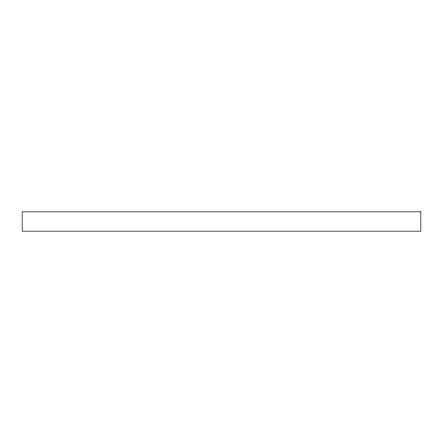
<?xml version="1.0" encoding="UTF-8"?>
<svg xmlns="http://www.w3.org/2000/svg" width="443" height="443" viewBox="0 0 443 443"><rect width="100%" height="100%" fill="white"/><g stroke="black" fill="none" stroke-linecap="round" stroke-linejoin="round"><path stroke-width="0.66" d="M420.85 211.837L22.15 211.837L22.15 231.163L420.85 231.163L420.85 211.837"/></g></svg>
